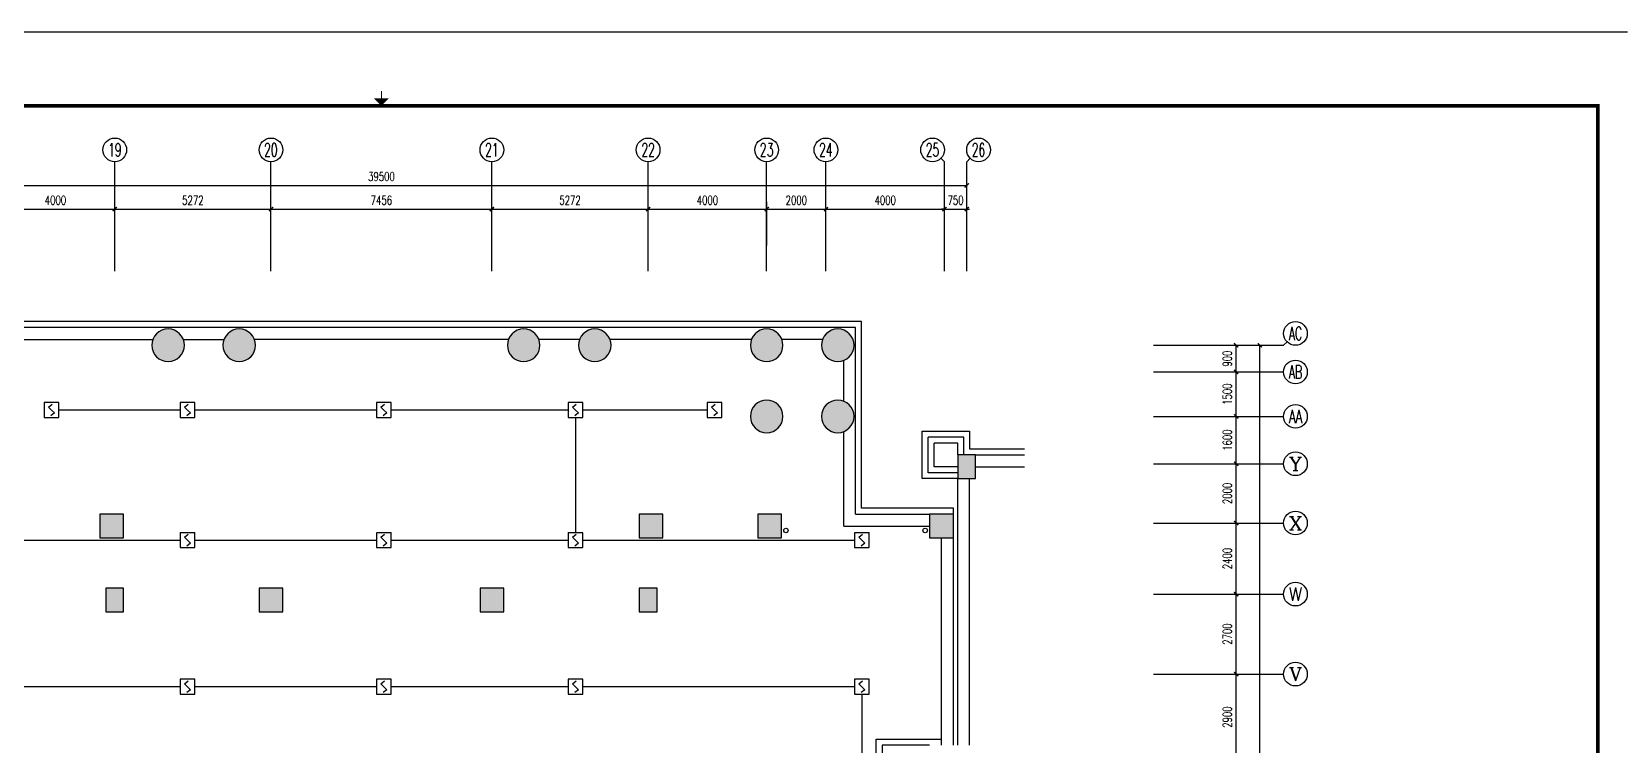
# Model space of a CAD drawing. Extents: x 190999 to 918899, y -200814 to 215286.
# Drawn here: x 780949 to 834553, y -105996 to -81914 of the extents above; entities that cross this region are included whole.
import ezdxf
from ezdxf.enums import TextEntityAlignment as Align

# ---------------------------------------------------------------- set-up
doc = ezdxf.new("R2010")
doc.units = 0
doc.header["$LTSCALE"] = 1000
doc.header["$MEASUREMENT"] = 0
doc.layers.get('Defpoints').update_dxf_attribs({"color": 1})
for name, color, linetype in [('00-EQUIP', 3, 'Continuous'), ('00-WIRE-4', 6, 'Continuous'), ('A-墙线', 2, 'Continuous'), ('A-外包装修', 250, 'Continuous'), ('AXIS', 3, 'Continuous'), ('AXIS_TEXT', 7, 'Continuous'), ('COLUMN', 2, 'Continuous'), ('PUB_HATCH', 250, 'Continuous'), ('图框', 189, 'Continuous'), ('雨水管', 151, 'Continuous')]:
    doc.layers.add(name, color=color, linetype=linetype)
doc.styles.add('_TCH_AXIS', font='COMPLEX', dxfattribs={"bigfont": 'GBCBIG'})
doc.styles.add('COMPLEX', font='COMPLEX')
doc.styles.add('DIM_FONT', font='SIMPLEX', dxfattribs={"width": 0.7, "bigfont": 'GBCBIG'})
doc.styles.get("Standard").update_dxf_attribs({"font": 'simhei.ttf'})
doc.dimstyles.new('DIMN', dxfattribs={"dimtxt": 300, "dimasz": 100, "dimexe": 250, "dimexo": 300, "dimgap": 150, "dimtad": 1, "dimdec": 0, "dimzin": 0, "dimdsep": 46, "dimtxsty": 'DIM_FONT', "dimblk": 'ARCHTICK', "dimcen": 0.09, "dimclrt": 7, "dimazin": 2, "dimtfac": 1, "dimtdec": 0, "dimtix": 1, "dimtmove": 2, "dimatfit": 3, "dimfxl": 0, "dimtolj": 1, "dimtzin": 0, "dimarcsym": 0})

# ---------------------------------------------------------------- blocks, each defined once
blk = doc.blocks.new('TJAD_TK_A0')
at = {"layer": '图框'}
blk.add_line((973, -441.7), (973, 399.3), dxfattribs=at)
at = {"layer": '图框', "const_width": 1.2}
blk.add_lwpolyline([(2152, -431.7), (2152, 389.3), (998, 389.3), (998, -431.7)], close=True, dxfattribs=at)
at = {"layer": '图框', "const_width": 0.3}
blk.add_lwpolyline([(995.5, -21.2), (993, -21.2)], dxfattribs=at)
at = {"layer": '图框'}
blk.add_solid([(995.5, -23.7), (995.5, -18.7), (998, -21.2)], dxfattribs=at)
blk = doc.blocks.new('_ArchTick')
at = {"const_width": 0.5}
blk.add_lwpolyline([(-0.7, -0.7), (0.7, 0.7)], dxfattribs=at)
blk = doc.blocks.new('*D1702')
at = {"layer": 'AXIS', "color": 0, "lineweight": -2}
for p, q in [((779749, -89125), (779749, -87650)), ((779749, -87900), (783749, -87900)), ((783749, -89125), (783749, -87650))]:
    blk.add_line(p, q, dxfattribs=at)
at = {"layer": 'Defpoints', "color": 0}
for p in [(783749, -87900), (779749, -89425), (783749, -89425)]:
    blk.add_point(p, dxfattribs=at)
at = {"layer": 'AXIS', "color": 0, "lineweight": -2, "xscale": 100, "yscale": 100, "zscale": 100, "rotation": 180}
blk.add_blockref('_ArchTick', (779749, -87900), dxfattribs=at)
at = {"layer": 'AXIS', "color": 0, "lineweight": -2, "xscale": 100, "yscale": 100, "zscale": 100}
blk.add_blockref('_ArchTick', (783749, -87900), dxfattribs=at)
at = {"layer": 'AXIS', "color": 7, "insert": (781749, -87600), "char_height": 300, "attachment_point": 5, "style": 'DIM_FONT'}
blk.add_mtext('\\A1;4000', dxfattribs=at)
blk = doc.blocks.new('*D1703')
at = {"layer": 'AXIS', "color": 0, "lineweight": -2}
for p, q in [((783749, -89125), (783749, -87650)), ((783749, -87900), (789021, -87900)), ((789021, -89125), (789021, -87650))]:
    blk.add_line(p, q, dxfattribs=at)
at = {"layer": 'Defpoints', "color": 0}
for p in [(789021, -87900), (783749, -89425), (789021, -89425)]:
    blk.add_point(p, dxfattribs=at)
at = {"layer": 'AXIS', "color": 0, "lineweight": -2, "xscale": 100, "yscale": 100, "zscale": 100, "rotation": 180}
blk.add_blockref('_ArchTick', (783749, -87900), dxfattribs=at)
at = {"layer": 'AXIS', "color": 0, "lineweight": -2, "xscale": 100, "yscale": 100, "zscale": 100}
blk.add_blockref('_ArchTick', (789021, -87900), dxfattribs=at)
at = {"layer": 'AXIS', "color": 7, "insert": (786385, -87600), "char_height": 300, "attachment_point": 5, "style": 'DIM_FONT'}
blk.add_mtext('\\A1;5272', dxfattribs=at)
blk = doc.blocks.new('*D1704')
at = {"layer": 'AXIS', "color": 0, "lineweight": -2}
for p, q in [((789021, -89125), (789021, -87650)), ((789021, -87900), (796476, -87900)), ((796476, -89125), (796476, -87650))]:
    blk.add_line(p, q, dxfattribs=at)
at = {"layer": 'Defpoints', "color": 0}
for p in [(796476, -87900), (789021, -89425), (796476, -89425)]:
    blk.add_point(p, dxfattribs=at)
at = {"layer": 'AXIS', "color": 0, "lineweight": -2, "xscale": 100, "yscale": 100, "zscale": 100, "rotation": 180}
blk.add_blockref('_ArchTick', (789021, -87900), dxfattribs=at)
at = {"layer": 'AXIS', "color": 0, "lineweight": -2, "xscale": 100, "yscale": 100, "zscale": 100}
blk.add_blockref('_ArchTick', (796476, -87900), dxfattribs=at)
at = {"layer": 'AXIS', "color": 7, "insert": (792749, -87600), "char_height": 300, "attachment_point": 5, "style": 'DIM_FONT'}
blk.add_mtext('\\A1;7456', dxfattribs=at)
blk = doc.blocks.new('*D1705')
at = {"layer": 'AXIS', "color": 0, "lineweight": -2}
for p, q in [((796476, -89125), (796476, -87650)), ((796476, -87900), (801749, -87900)), ((801749, -89125), (801749, -87650))]:
    blk.add_line(p, q, dxfattribs=at)
at = {"layer": 'Defpoints', "color": 0}
for p in [(801749, -87900), (796476, -89425), (801749, -89425)]:
    blk.add_point(p, dxfattribs=at)
at = {"layer": 'AXIS', "color": 0, "lineweight": -2, "xscale": 100, "yscale": 100, "zscale": 100, "rotation": 180}
blk.add_blockref('_ArchTick', (796476, -87900), dxfattribs=at)
at = {"layer": 'AXIS', "color": 0, "lineweight": -2, "xscale": 100, "yscale": 100, "zscale": 100}
blk.add_blockref('_ArchTick', (801749, -87900), dxfattribs=at)
at = {"layer": 'AXIS', "color": 7, "insert": (799112, -87600), "char_height": 300, "attachment_point": 5, "style": 'DIM_FONT'}
blk.add_mtext('\\A1;5272', dxfattribs=at)
blk = doc.blocks.new('*D1706')
at = {"layer": 'AXIS', "color": 0, "lineweight": -2}
for p, q in [((801749, -89125), (801749, -87650)), ((801749, -87900), (805749, -87900)), ((805749, -89125), (805749, -87650))]:
    blk.add_line(p, q, dxfattribs=at)
at = {"layer": 'Defpoints', "color": 0}
for p in [(805749, -87900), (801749, -89425), (805749, -89425)]:
    blk.add_point(p, dxfattribs=at)
at = {"layer": 'AXIS', "color": 0, "lineweight": -2, "xscale": 100, "yscale": 100, "zscale": 100, "rotation": 180}
blk.add_blockref('_ArchTick', (801749, -87900), dxfattribs=at)
at = {"layer": 'AXIS', "color": 0, "lineweight": -2, "xscale": 100, "yscale": 100, "zscale": 100}
blk.add_blockref('_ArchTick', (805749, -87900), dxfattribs=at)
at = {"layer": 'AXIS', "color": 7, "insert": (803749, -87600), "char_height": 300, "attachment_point": 5, "style": 'DIM_FONT'}
blk.add_mtext('\\A1;4000', dxfattribs=at)
blk = doc.blocks.new('*D1707')
at = {"layer": 'AXIS', "color": 0, "lineweight": -2}
for p, q in [((805749, -89125), (805749, -87650)), ((805749, -87900), (807749, -87900)), ((807749, -89125), (807749, -87650))]:
    blk.add_line(p, q, dxfattribs=at)
at = {"layer": 'Defpoints', "color": 0}
for p in [(807749, -87900), (805749, -89425), (807749, -89425)]:
    blk.add_point(p, dxfattribs=at)
at = {"layer": 'AXIS', "color": 0, "lineweight": -2, "xscale": 100, "yscale": 100, "zscale": 100, "rotation": 180}
blk.add_blockref('_ArchTick', (805749, -87900), dxfattribs=at)
at = {"layer": 'AXIS', "color": 0, "lineweight": -2, "xscale": 100, "yscale": 100, "zscale": 100}
blk.add_blockref('_ArchTick', (807749, -87900), dxfattribs=at)
at = {"layer": 'AXIS', "color": 7, "insert": (806749, -87600), "char_height": 300, "attachment_point": 5, "style": 'DIM_FONT'}
blk.add_mtext('\\A1;2000', dxfattribs=at)
blk = doc.blocks.new('*D1708')
at = {"layer": 'AXIS', "color": 0, "lineweight": -2}
for p, q in [((807749, -89125), (807749, -87650)), ((807749, -87900), (811749, -87900)), ((811749, -89125), (811749, -87650))]:
    blk.add_line(p, q, dxfattribs=at)
at = {"layer": 'Defpoints', "color": 0}
for p in [(811749, -87900), (807749, -89425), (811749, -89425)]:
    blk.add_point(p, dxfattribs=at)
at = {"layer": 'AXIS', "color": 0, "lineweight": -2, "xscale": 100, "yscale": 100, "zscale": 100, "rotation": 180}
blk.add_blockref('_ArchTick', (807749, -87900), dxfattribs=at)
at = {"layer": 'AXIS', "color": 0, "lineweight": -2, "xscale": 100, "yscale": 100, "zscale": 100}
blk.add_blockref('_ArchTick', (811749, -87900), dxfattribs=at)
at = {"layer": 'AXIS', "color": 7, "insert": (809749, -87600), "char_height": 300, "attachment_point": 5, "style": 'DIM_FONT'}
blk.add_mtext('\\A1;4000', dxfattribs=at)
blk = doc.blocks.new('*D1709')
at = {"layer": 'AXIS', "color": 0, "lineweight": -2}
for p, q in [((811749, -87900), (811649, -87900)), ((811749, -89125), (811749, -87650)), ((811749, -87900), (812499, -87900)), ((812499, -89125), (812499, -87650)), ((812499, -87900), (812599, -87900))]:
    blk.add_line(p, q, dxfattribs=at)
at = {"layer": 'Defpoints', "color": 0}
for p in [(812499, -87900), (811749, -89425), (812499, -89425)]:
    blk.add_point(p, dxfattribs=at)
at = {"layer": 'AXIS', "color": 0, "lineweight": -2, "xscale": 100, "yscale": 100, "zscale": 100}
blk.add_blockref('_ArchTick', (811749, -87900), dxfattribs=at)
at = {"layer": 'AXIS', "color": 0, "lineweight": -2, "xscale": 100, "yscale": 100, "zscale": 100, "rotation": 180}
blk.add_blockref('_ArchTick', (812499, -87900), dxfattribs=at)
at = {"layer": 'AXIS', "color": 7, "insert": (812124, -87600), "char_height": 300, "attachment_point": 5, "style": 'DIM_FONT'}
blk.add_mtext('\\A1;750', dxfattribs=at)
blk = doc.blocks.new('*D1710')
at = {"layer": 'AXIS', "color": 0, "lineweight": -2}
for p, q in [((772999, -89125), (772999, -86850)), ((772999, -87100), (812499, -87100)), ((812499, -89125), (812499, -86850))]:
    blk.add_line(p, q, dxfattribs=at)
at = {"layer": 'Defpoints', "color": 0}
for p in [(812499, -87100), (772999, -89425), (812499, -89425)]:
    blk.add_point(p, dxfattribs=at)
at = {"layer": 'AXIS', "color": 0, "lineweight": -2, "xscale": 100, "yscale": 100, "zscale": 100, "rotation": 180}
blk.add_blockref('_ArchTick', (772999, -87100), dxfattribs=at)
at = {"layer": 'AXIS', "color": 0, "lineweight": -2, "xscale": 100, "yscale": 100, "zscale": 100}
blk.add_blockref('_ArchTick', (812499, -87100), dxfattribs=at)
at = {"layer": 'AXIS', "color": 7, "insert": (792749, -86800), "char_height": 300, "attachment_point": 5, "style": 'DIM_FONT'}
blk.add_mtext('\\A1;39500', dxfattribs=at)
blk = doc.blocks.new('*D1731')
at = {"layer": 'AXIS', "color": 0, "lineweight": -2}
for p, q in [((820799, -103596), (821843, -103596)), ((821593, -106496), (821593, -103596)), ((820799, -106496), (821843, -106496))]:
    blk.add_line(p, q, dxfattribs=at)
at = {"layer": 'Defpoints', "color": 0}
for p in [(820499, -103596), (821593, -103596), (820499, -106496)]:
    blk.add_point(p, dxfattribs=at)
at = {"layer": 'AXIS', "color": 0, "lineweight": -2, "xscale": 100, "yscale": 100, "zscale": 100}
for p, rotation in [((821593, -103596), 90), ((821593, -106496), 270)]:
    blk.add_blockref('_ArchTick', p, dxfattribs=dict(at, rotation=rotation))
at = {"layer": 'AXIS', "color": 7, "insert": (821293, -105046), "char_height": 300, "attachment_point": 5, "rotation": 90, "style": 'DIM_FONT'}
blk.add_mtext('\\A1;2900', dxfattribs=at)
blk = doc.blocks.new('*D1732')
at = {"layer": 'AXIS', "color": 0, "lineweight": -2}
for p, q in [((820799, -100896), (821843, -100896)), ((821593, -103596), (821593, -100896)), ((820799, -103596), (821843, -103596))]:
    blk.add_line(p, q, dxfattribs=at)
at = {"layer": 'Defpoints', "color": 0}
for p in [(820499, -100896), (821593, -100896), (820499, -103596)]:
    blk.add_point(p, dxfattribs=at)
at = {"layer": 'AXIS', "color": 0, "lineweight": -2, "xscale": 100, "yscale": 100, "zscale": 100}
for p, rotation in [((821593, -100896), 90), ((821593, -103596), 270)]:
    blk.add_blockref('_ArchTick', p, dxfattribs=dict(at, rotation=rotation))
at = {"layer": 'AXIS', "color": 7, "insert": (821293, -102246), "char_height": 300, "attachment_point": 5, "rotation": 90, "style": 'DIM_FONT'}
blk.add_mtext('\\A1;2700', dxfattribs=at)
blk = doc.blocks.new('*D1733')
at = {"layer": 'AXIS', "color": 0, "lineweight": -2}
for p, q in [((820799, -98496), (821843, -98496)), ((821593, -100896), (821593, -98496)), ((820799, -100896), (821843, -100896))]:
    blk.add_line(p, q, dxfattribs=at)
at = {"layer": 'Defpoints', "color": 0}
for p in [(820499, -98496), (821593, -98496), (820499, -100896)]:
    blk.add_point(p, dxfattribs=at)
at = {"layer": 'AXIS', "color": 0, "lineweight": -2, "xscale": 100, "yscale": 100, "zscale": 100}
for p, rotation in [((821593, -98496), 90), ((821593, -100896), 270)]:
    blk.add_blockref('_ArchTick', p, dxfattribs=dict(at, rotation=rotation))
at = {"layer": 'AXIS', "color": 7, "insert": (821293, -99696), "char_height": 300, "attachment_point": 5, "rotation": 90, "style": 'DIM_FONT'}
blk.add_mtext('\\A1;2400', dxfattribs=at)
blk = doc.blocks.new('*D1734')
at = {"layer": 'AXIS', "color": 0, "lineweight": -2}
for p, q in [((820799, -96496), (821843, -96496)), ((821593, -98496), (821593, -96496)), ((820799, -98496), (821843, -98496))]:
    blk.add_line(p, q, dxfattribs=at)
at = {"layer": 'Defpoints', "color": 0}
for p in [(820499, -96496), (821593, -96496), (820499, -98496)]:
    blk.add_point(p, dxfattribs=at)
at = {"layer": 'AXIS', "color": 0, "lineweight": -2, "xscale": 100, "yscale": 100, "zscale": 100}
for p, rotation in [((821593, -96496), 90), ((821593, -98496), 270)]:
    blk.add_blockref('_ArchTick', p, dxfattribs=dict(at, rotation=rotation))
at = {"layer": 'AXIS', "color": 7, "insert": (821293, -97496), "char_height": 300, "attachment_point": 5, "rotation": 90, "style": 'DIM_FONT'}
blk.add_mtext('\\A1;2000', dxfattribs=at)
blk = doc.blocks.new('*D1735')
at = {"layer": 'AXIS', "color": 0, "lineweight": -2}
for p, q in [((820799, -94896), (821843, -94896)), ((821593, -96496), (821593, -94896)), ((820799, -96496), (821843, -96496))]:
    blk.add_line(p, q, dxfattribs=at)
at = {"layer": 'Defpoints', "color": 0}
for p in [(820499, -94896), (821593, -94896), (820499, -96496)]:
    blk.add_point(p, dxfattribs=at)
at = {"layer": 'AXIS', "color": 0, "lineweight": -2, "xscale": 100, "yscale": 100, "zscale": 100}
for p, rotation in [((821593, -94896), 90), ((821593, -96496), 270)]:
    blk.add_blockref('_ArchTick', p, dxfattribs=dict(at, rotation=rotation))
at = {"layer": 'AXIS', "color": 7, "insert": (821293, -95696), "char_height": 300, "attachment_point": 5, "rotation": 90, "style": 'DIM_FONT'}
blk.add_mtext('\\A1;1600', dxfattribs=at)
blk = doc.blocks.new('*D1736')
at = {"layer": 'AXIS', "color": 0, "lineweight": -2}
for p, q in [((820799, -93396), (821843, -93396)), ((821593, -94896), (821593, -93396)), ((820799, -94896), (821843, -94896))]:
    blk.add_line(p, q, dxfattribs=at)
at = {"layer": 'Defpoints', "color": 0}
for p in [(820499, -93396), (821593, -93396), (820499, -94896)]:
    blk.add_point(p, dxfattribs=at)
at = {"layer": 'AXIS', "color": 0, "lineweight": -2, "xscale": 100, "yscale": 100, "zscale": 100}
for p, rotation in [((821593, -93396), 90), ((821593, -94896), 270)]:
    blk.add_blockref('_ArchTick', p, dxfattribs=dict(at, rotation=rotation))
at = {"layer": 'AXIS', "color": 7, "insert": (821293, -94146), "char_height": 300, "attachment_point": 5, "rotation": 90, "style": 'DIM_FONT'}
blk.add_mtext('\\A1;1500', dxfattribs=at)
blk = doc.blocks.new('*D1737')
at = {"layer": 'AXIS', "color": 0, "lineweight": -2}
for p, q in [((820799, -92496), (821843, -92496)), ((821593, -93396), (821593, -92496)), ((820799, -93396), (821843, -93396))]:
    blk.add_line(p, q, dxfattribs=at)
at = {"layer": 'Defpoints', "color": 0}
for p in [(820499, -92496), (821593, -92496), (820499, -93396)]:
    blk.add_point(p, dxfattribs=at)
at = {"layer": 'AXIS', "color": 0, "lineweight": -2, "xscale": 100, "yscale": 100, "zscale": 100}
for p, rotation in [((821593, -92496), 90), ((821593, -93396), 270)]:
    blk.add_blockref('_ArchTick', p, dxfattribs=dict(at, rotation=rotation))
at = {"layer": 'AXIS', "color": 7, "insert": (821293, -92946), "char_height": 300, "attachment_point": 5, "rotation": 90, "style": 'DIM_FONT'}
blk.add_mtext('\\A1;900', dxfattribs=at)
blk = doc.blocks.new('*D1738')
at = {"layer": 'AXIS', "color": 0, "lineweight": -2}
for p, q in [((820799, -92496), (822643, -92496)), ((822393, -180496), (822393, -92496)), ((820799, -180496), (822643, -180496))]:
    blk.add_line(p, q, dxfattribs=at)
at = {"layer": 'Defpoints', "color": 0}
for p in [(820499, -92496), (822393, -92496), (820499, -180496)]:
    blk.add_point(p, dxfattribs=at)
at = {"layer": 'AXIS', "color": 0, "lineweight": -2, "xscale": 100, "yscale": 100, "zscale": 100}
for p, rotation in [((822393, -92496), 90), ((822393, -180496), 270)]:
    blk.add_blockref('_ArchTick', p, dxfattribs=dict(at, rotation=rotation))
at = {"layer": 'AXIS', "color": 7, "insert": (822093, -136496), "char_height": 300, "attachment_point": 5, "rotation": 90, "style": 'DIM_FONT'}
blk.add_mtext('\\A1;88000', dxfattribs=at)
blk = doc.blocks.new('_AXISO')
blk.add_circle((0, 0), 0.5)
at = {"layer": 'AXIS_TEXT', "style": 'COMPLEX', "width": 1.041667}
blk.add_attdef('A', text='', height=0.56, dxfattribs=at).set_placement((-0.25, -0.28), (0.25, -0.28), align=Align.FIT)
blk = doc.blocks.new('_LINKPT1')
at = {"color": 0}
blk.add_line((0, 0), (0, 0), dxfattribs=at)
blk = doc.blocks.new('3S1KCGW2')
for p, q in [((0.5, 0.5), (-0.5, 0.5)), ((-0.5, 0.5), (-0.5, -0.5)), ((-0.2, 0.2), (0.05, 0.4)), ((0, 0), (-0.2, 0.2)), ((0, 0), (0.2, -0.2)), ((0.5, -0.5), (0.5, 0.5)), ((-0.5, -0.5), (0.5, -0.5)), ((0.2, -0.2), (-0.05, -0.4))]:
    blk.add_line(p, q)
at = {"const_width": 0.04, "flags": 128}
blk.add_lwpolyline([(-0.5, -0.5), (-0.5, 0.5), (0.5, 0.5), (0.5, -0.5)], close=True, dxfattribs=at)
at = {"xscale": 0.002, "yscale": 0.002, "zscale": 0.002}
for p in [(-0.5, 0), (0, 0.5), (0.5, 0), (0, -0.5)]:
    blk.add_blockref('_LINKPT1', p, dxfattribs=at)
at = {"flags": 9}
blk.add_attdef('A', (0, 0), '', height=0.00002, dxfattribs=at)

msp = doc.modelspace()

# ---------------------------------------------------------------- hatches: boundary and pattern name
at = {"layer": 'PUB_HATCH'}
for points in [[(784998.5, -92496.3, 1), (786098.5, -92496.3, 1)], [(787398.5, -92496.3, 1), (788498.5, -92496.3, 1)], [(798098.5, -92496.3, 1), (796998.5, -92496.3, 1)], [(800498.5, -92496.3, 1), (799398.5, -92496.3, 1)], [(806298.5, -92496.3, 1), (805198.5, -92496.3, 1)], [(808698.5, -92496.3, 1), (807598.5, -92496.3, 1)], [(805198.5, -94896.3, 1), (806298.5, -94896.3, 1)], [(808698.5, -94896.3, 1), (807598.5, -94896.3, 1)], [(812198.5, -96996.3), (812798.5, -96996.3), (812798.5, -96196.3), (812198.5, -96196.3)], [(784048.5, -98996.3), (784048.5, -98196.3), (783248.5, -98196.3), (783248.5, -98996.3)], [(801448.5, -98996.3), (802248.5, -98996.3), (802248.5, -98196.3), (801448.5, -98196.3)], [(805448.5, -98996.3), (806248.5, -98996.3), (806248.5, -98196.3), (805448.5, -98196.3)], [(811248.5, -98996.3), (812048.5, -98996.3), (812048.5, -98196.3), (811248.5, -98196.3)], [(784048.5, -101496.3), (784048.5, -100696.3), (783448.5, -100696.3), (783448.5, -101496.3)], [(789420.6, -101496.3), (789420.6, -100696.3), (788620.6, -100696.3), (788620.6, -101496.3)], [(796076.5, -101496.3), (796876.5, -101496.3), (796876.5, -100696.3), (796076.5, -100696.3)], [(801448.5, -101496.3), (802048.5, -101496.3), (802048.5, -100696.3), (801448.5, -100696.3)]]:
    msp.add_hatch(color=256, dxfattribs=at).paths.add_polyline_path(points)

# ---------------------------------------------------------------- linework, layer by layer
at = {"layer": '00-WIRE-4'}
for p, q in [((785955, -94681.3), (781863.5, -94681.3)), ((792582, -94681.3), (786455, -94681.3)), ((799046, -94681.3), (793082, -94681.3)), ((803738.5, -94681.3), (799546, -94681.3)), ((799296, -94931.3), (799296, -98821.3)), ((777039.5, -99071.3), (785955, -99071.3)), ((786455, -99071.3), (792582, -99071.3)), ((793082, -99071.3), (799046, -99071.3)), ((799546, -99071.3), (808712, -99071.3)), ((785955, -104021.3), (777039.5, -104021.3)), ((792582, -104021.3), (786455, -104021.3)), ((799046, -104021.3), (793082, -104021.3)), ((808712, -104021.3), (799546, -104021.3)), ((808962, -104271.3), (808962, -108035.8))]:
    msp.add_line(p, q, dxfattribs=at)
at = {"layer": 'A-墙线'}
for p, q in [((808748.5, -91896.3), (776748.5, -91896.3)), ((808748.5, -98196.3), (808748.5, -91896.3)), ((780257.9, -92296.3), (785039.2, -92296.3)), ((786057.9, -92296.3), (787439.2, -92296.3)), ((797039.2, -92296.3), (788457.9, -92296.3)), ((799439.2, -92296.3), (798057.9, -92296.3)), ((805239.2, -92296.3), (800457.9, -92296.3)), ((807639.2, -92296.3), (806257.9, -92296.3)), ((808348.5, -94384), (808348.5, -93008.7)), ((808348.5, -98596.3), (808348.5, -95408.7)), ((812398.5, -95596.3), (811198.5, -95596.3)), ((811198.5, -96796.3), (811198.5, -95596.3)), ((812198.5, -95796.3), (811398.5, -95796.3)), ((811398.5, -96596.3), (811398.5, -95796.3)), ((812198.5, -96196.3), (812198.5, -95796.3)), ((812398.5, -96196.3), (812398.5, -95596.3)), ((812798.5, -96196.3), (814448.5, -96196.3)), ((812198.5, -96796.3), (811198.5, -96796.3)), ((812198.5, -96596.3), (811398.5, -96596.3)), ((812198.5, -105996.3), (812198.5, -96996.3)), ((812598.5, -105996.3), (812598.5, -96996.3)), ((812798.5, -96596.3), (814448.5, -96596.3)), ((808348.5, -98596.3), (811248.5, -98596.3)), ((808748.5, -98196.3), (811248.5, -98196.3)), ((811648.5, -105996.3), (811648.5, -98996.3)), ((812048.5, -105996.3), (812048.5, -98996.3))]:
    msp.add_line(p, q, dxfattribs=at)
msp.add_lwpolyline([(811248.5, -105996.3), (809648.5, -105996.3), (809648.5, -106596.3), (809773.5, -106596.3), (809773.5, -106796.3), (809448.5, -106796.3), (809448.5, -105796.3), (811648.5, -105796.3)], dxfattribs=at)
at = {"layer": 'A-外包装修'}
for points in [[(812048.5, -98196.3), (812048.5, -97996.3), (808948.5, -97996.3), (808948.5, -91696.3), (776548.5, -91696.3), (776548.5, -97996.3), (773448.5, -97996.3), (773448.5, -98196.3)], [(812198.5, -96996.3), (810998.5, -96996.3), (810998.5, -95396.3), (812598.5, -95396.3), (812598.5, -95996.3), (814448.5, -95996.3)]]:
    msp.add_lwpolyline(points, dxfattribs=at)
at = {"layer": 'AXIS'}
for p, q in [((783748.5, -89996.3), (783748.5, -86299.8)), ((789020.6, -89996.3), (789020.6, -86299.8)), ((796476.5, -89996.3), (796476.5, -86299.8)), ((801748.5, -89996.3), (801748.5, -86299.8)), ((805748.5, -89996.3), (805748.5, -86299.8)), ((807748.5, -89996.3), (807748.5, -86299.8)), ((811631.4, -86182.6), (811748.5, -86299.8)), ((811748.5, -89996.3), (811748.5, -86299.8)), ((812615.7, -86182.6), (812498.5, -86299.8)), ((812498.5, -89996.3), (812498.5, -86299.8)), ((818798.5, -92496.3), (823193, -92496.3)), ((823310.1, -92379.1), (823193, -92496.3)), ((818798.5, -93396.3), (823193, -93396.3)), ((818798.5, -94896.3), (823193, -94896.3)), ((818798.5, -96496.3), (823193, -96496.3)), ((818798.5, -98496.3), (823193, -98496.3)), ((818798.5, -100896.3), (823193, -100896.3)), ((818798.5, -103596.3), (823193, -103596.3))]:
    msp.add_line(p, q, dxfattribs=at)
at = {"layer": 'COLUMN'}
for p, q in [((812798.5, -96196.3), (812198.5, -96196.3)), ((812198.5, -96196.3), (812198.5, -96996.3)), ((812798.5, -96996.3), (812798.5, -96196.3)), ((812198.5, -96996.3), (812798.5, -96996.3)), ((784048.5, -98196.3), (783248.5, -98196.3)), ((783248.5, -98196.3), (783248.5, -98996.3)), ((784048.5, -98996.3), (784048.5, -98196.3)), ((802248.5, -98196.3), (801448.5, -98196.3)), ((801448.5, -98196.3), (801448.5, -98996.3)), ((802248.5, -98996.3), (802248.5, -98196.3)), ((806248.5, -98196.3), (805448.5, -98196.3)), ((805448.5, -98196.3), (805448.5, -98996.3)), ((806248.5, -98996.3), (806248.5, -98196.3)), ((812048.5, -98196.3), (811248.5, -98196.3)), ((811248.5, -98196.3), (811248.5, -98996.3)), ((812048.5, -98996.3), (812048.5, -98196.3)), ((783248.5, -98996.3), (784048.5, -98996.3)), ((801448.5, -98996.3), (802248.5, -98996.3)), ((805448.5, -98996.3), (806248.5, -98996.3)), ((811248.5, -98996.3), (812048.5, -98996.3)), ((784048.5, -100696.3), (783448.5, -100696.3)), ((783448.5, -100696.3), (783448.5, -101496.3)), ((784048.5, -101496.3), (784048.5, -100696.3)), ((789420.6, -100696.3), (788620.6, -100696.3)), ((788620.6, -100696.3), (788620.6, -101496.3)), ((789420.6, -101496.3), (789420.6, -100696.3)), ((796876.5, -100696.3), (796076.5, -100696.3)), ((796076.5, -100696.3), (796076.5, -101496.3)), ((796876.5, -101496.3), (796876.5, -100696.3)), ((802048.5, -100696.3), (801448.5, -100696.3)), ((801448.5, -100696.3), (801448.5, -101496.3)), ((802048.5, -101496.3), (802048.5, -100696.3)), ((783448.5, -101496.3), (784048.5, -101496.3)), ((788620.6, -101496.3), (789420.6, -101496.3)), ((796076.5, -101496.3), (796876.5, -101496.3)), ((801448.5, -101496.3), (802048.5, -101496.3))]:
    msp.add_line(p, q, dxfattribs=at)
for centre, start, end in [((785548.5, -92496.3), 0, 180), ((787948.5, -92496.3), 0, 180), ((797548.5, -92496.3), 0, 180), ((799948.5, -92496.3), 0, 180), ((805748.5, -92496.3), 0, 180), ((808148.5, -92496.3), 0, 180), ((785548.5, -92496.3), 180, 0), ((787948.5, -92496.3), 180, 0), ((797548.5, -92496.3), 180, 0), ((799948.5, -92496.3), 180, 0), ((805748.5, -92496.3), 180, 0), ((808148.5, -92496.3), 180, 0), ((805748.5, -94896.3), 0, 180), ((808148.5, -94896.3), 0, 180), ((805748.5, -94896.3), 180, 0), ((808148.5, -94896.3), 180, 0)]:
    msp.add_arc(centre, 550, start, end, dxfattribs=at)
at = {"layer": '雨水管'}
for centre in [(806398.5, -98746.3), (811098.5, -98746.3)]:
    msp.add_circle(centre, 75, dxfattribs=at)

# ---------------------------------------------------------------- block references
at = {"layer": '00-EQUIP', "xscale": 500, "yscale": 500, "zscale": 500}
for p in [(781613.5, -94681.3), (786205, -94681.3), (792832, -94681.3), (799296, -94681.3), (803988.5, -94681.3), (786205, -99071.3), (792832, -99071.3), (799296, -99071.3), (808962, -99071.3), (786205, -104021.3), (792832, -104021.3), (799296, -104021.3), (808962, -104021.3)]:
    msp.add_blockref('3S1KCGW2', p, dxfattribs=at)
at = {"layer": 'AXIS'}
ref = msp.add_blockref('_AXISO', (783748.5, -85899.8), dxfattribs=dict(at, xscale=800, yscale=800, zscale=800))
ref.add_attrib('A', '19', dxfattribs={"layer": 'AXIS_TEXT', "height": 452.55, "style": '_TCH_AXIS', "width": 0.724138}).set_placement((783522.3, -86126), (783974.8, -86126), align=Align.FIT)
ref = msp.add_blockref('_AXISO', (789020.6, -85899.8), dxfattribs=dict(at, xscale=800, yscale=800, zscale=800))
ref.add_attrib('A', '20', dxfattribs={"layer": 'AXIS_TEXT', "height": 452.55, "style": '_TCH_AXIS', "width": 0.617647}).set_placement((788794.3, -86126), (789246.9, -86126), align=Align.FIT)
ref = msp.add_blockref('_AXISO', (796476.5, -85899.8), dxfattribs=dict(at, xscale=800, yscale=800, zscale=800))
ref.add_attrib('A', '21', dxfattribs={"layer": 'AXIS_TEXT', "height": 452.55, "style": '_TCH_AXIS', "width": 0.724138}).set_placement((796250.2, -86126), (796702.7, -86126), align=Align.FIT)
ref = msp.add_blockref('_AXISO', (801748.5, -85899.8), dxfattribs=dict(at, xscale=800, yscale=800, zscale=800))
ref.add_attrib('A', '22', dxfattribs={"layer": 'AXIS_TEXT', "height": 452.55, "style": '_TCH_AXIS', "width": 0.617647}).set_placement((801522.3, -86126), (801974.8, -86126), align=Align.FIT)
ref = msp.add_blockref('_AXISO', (805748.5, -85899.8), dxfattribs=dict(at, xscale=800, yscale=800, zscale=800))
ref.add_attrib('A', '23', dxfattribs={"layer": 'AXIS_TEXT', "height": 452.55, "style": '_TCH_AXIS', "width": 0.617647}).set_placement((805522.3, -86126), (805974.8, -86126), align=Align.FIT)
ref = msp.add_blockref('_AXISO', (807748.5, -85899.8), dxfattribs=dict(at, xscale=800, yscale=800, zscale=800))
ref.add_attrib('A', '24', dxfattribs={"layer": 'AXIS_TEXT', "height": 452.55, "style": '_TCH_AXIS', "width": 0.583333}).set_placement((807522.3, -86126), (807974.8, -86126), align=Align.FIT)
ref = msp.add_blockref('_AXISO', (811348.5, -85899.8), dxfattribs=dict(at, xscale=800, yscale=800, zscale=800))
ref.add_attrib('A', '25', dxfattribs={"layer": 'AXIS_TEXT', "height": 452.55, "style": '_TCH_AXIS', "width": 0.617647}).set_placement((811122.3, -86126), (811574.8, -86126), align=Align.FIT)
ref = msp.add_blockref('_AXISO', (812898.5, -85899.8), dxfattribs=dict(at, xscale=800, yscale=800, zscale=800))
ref.add_attrib('A', '26', dxfattribs={"layer": 'AXIS_TEXT', "height": 452.55, "style": '_TCH_AXIS', "width": 0.617647}).set_placement((812672.3, -86126), (813124.8, -86126), align=Align.FIT)
ref = msp.add_blockref('_AXISO', (823593, -92096.3), dxfattribs=dict(at, xscale=800, yscale=800, zscale=800))
ref.add_attrib('A', 'AC', dxfattribs={"layer": 'AXIS_TEXT', "height": 452.55, "style": '_TCH_AXIS', "width": 0.583333}).set_placement((823366.7, -92322.6), (823819.3, -92322.6), align=Align.FIT)
ref = msp.add_blockref('_AXISO', (823593, -93396.3), dxfattribs=dict(at, xscale=800, yscale=800, zscale=800))
ref.add_attrib('A', 'AB', dxfattribs={"layer": 'AXIS_TEXT', "height": 452.55, "style": '_TCH_AXIS', "width": 0.552632}).set_placement((823366.7, -93622.6), (823819.3, -93622.6), align=Align.FIT)
ref = msp.add_blockref('_AXISO', (823593, -94896.3), dxfattribs=dict(at, xscale=800, yscale=800, zscale=800))
ref.add_attrib('A', 'AA', dxfattribs={"layer": 'AXIS_TEXT', "height": 452.55, "style": '_TCH_AXIS', "width": 0.538462}).set_placement((823366.7, -95122.6), (823819.3, -95122.6), align=Align.FIT)
ref = msp.add_blockref('_AXISO', (823593, -96496.3), dxfattribs=dict(at, xscale=800, yscale=800, zscale=800))
ref.add_attrib('A', 'Y', dxfattribs={"layer": 'AXIS_TEXT', "height": 452.5, "style": '_TCH_AXIS', "width": 1.105263}).set_placement((823366.7, -96722.6), (823819.3, -96722.6), align=Align.FIT)
ref = msp.add_blockref('_AXISO', (823593, -98496.3), dxfattribs=dict(at, xscale=800, yscale=800, zscale=800))
ref.add_attrib('A', 'X', dxfattribs={"layer": 'AXIS_TEXT', "height": 452.5, "style": '_TCH_AXIS', "width": 1.166667}).set_placement((823366.7, -98722.6), (823819.3, -98722.6), align=Align.FIT)
ref = msp.add_blockref('_AXISO', (823593, -100896.3), dxfattribs=dict(at, xscale=800, yscale=800, zscale=800))
ref.add_attrib('A', 'W', dxfattribs={"layer": 'AXIS_TEXT', "height": 452.5, "style": '_TCH_AXIS', "width": 0.954545}).set_placement((823366.7, -101122.6), (823819.3, -101122.6), align=Align.FIT)
ref = msp.add_blockref('_AXISO', (823593, -103596.3), dxfattribs=dict(at, xscale=800, yscale=800, zscale=800))
ref.add_attrib('A', 'V', dxfattribs={"layer": 'AXIS_TEXT', "height": 452.5, "style": '_TCH_AXIS', "width": 1.166667}).set_placement((823366.7, -103822.6), (823819.3, -103822.6), align=Align.FIT)
at = {"layer": '图框', "xscale": 100, "yscale": 100, "zscale": 100, "rotation": 270}
msp.add_blockref('TJAD_TK_A0', (794868.8, 15386.5), dxfattribs=at)

# ---------------------------------------------------------------- dimensions: what is measured, and where the dimension line sits
at = {"layer": 'AXIS'}
for p1, p2, distance, picture, middle in [((772998.5, -89424.8), (812498.5, -89424.8), 2325, '*D1710', (792748.5, -86799.8)), ((779748.5, -89424.8), (783748.5, -89424.8), 1525, '*D1702', (781748.5, -87599.8)), ((783748.5, -89424.8), (789020.6, -89424.8), 1525, '*D1703', (786384.6, -87599.8)), ((789020.6, -89424.8), (796476.5, -89424.8), 1525, '*D1704', (792748.5, -87599.8)), ((796476.5, -89424.8), (801748.5, -89424.8), 1525, '*D1705', (799112.5, -87599.8)), ((801748.5, -89424.8), (805748.5, -89424.8), 1525, '*D1706', (803748.5, -87599.8)), ((805748.5, -89424.8), (807748.5, -89424.8), 1525, '*D1707', (806748.5, -87599.8)), ((807748.5, -89424.8), (811748.5, -89424.8), 1525, '*D1708', (809748.5, -87599.8)), ((811748.5, -89424.8), (812498.5, -89424.8), 1525, '*D1709', (812123.5, -87599.8)), ((820498.5, -93396.3), (820498.5, -92496.3), -1094.4, '*D1737', (821293, -92946.3)), ((820498.5, -180496.3), (820498.5, -92496.3), -1894.4, '*D1738', (822093, -136496.3)), ((820498.5, -94896.3), (820498.5, -93396.3), -1094.4, '*D1736', (821293, -94146.3)), ((820498.5, -96496.3), (820498.5, -94896.3), -1094.4, '*D1735', (821293, -95696.3)), ((820498.5, -98496.3), (820498.5, -96496.3), -1094.4, '*D1734', (821293, -97496.3)), ((820498.5, -100896.3), (820498.5, -98496.3), -1094.4, '*D1733', (821293, -99696.3)), ((820498.5, -103596.3), (820498.5, -100896.3), -1094.4, '*D1732', (821293, -102246.3)), ((820498.5, -106496.3), (820498.5, -103596.3), -1094.4, '*D1731', (821293, -105046.3))]:
    dim = msp.add_aligned_dim(p1=p1, p2=p2, distance=distance, dimstyle='DIMN', dxfattribs=at)
    dim.commit()
    dim.dimension.update_dxf_attribs({"geometry": picture, "text_midpoint": middle})

doc.saveas('drawing.dxf')
